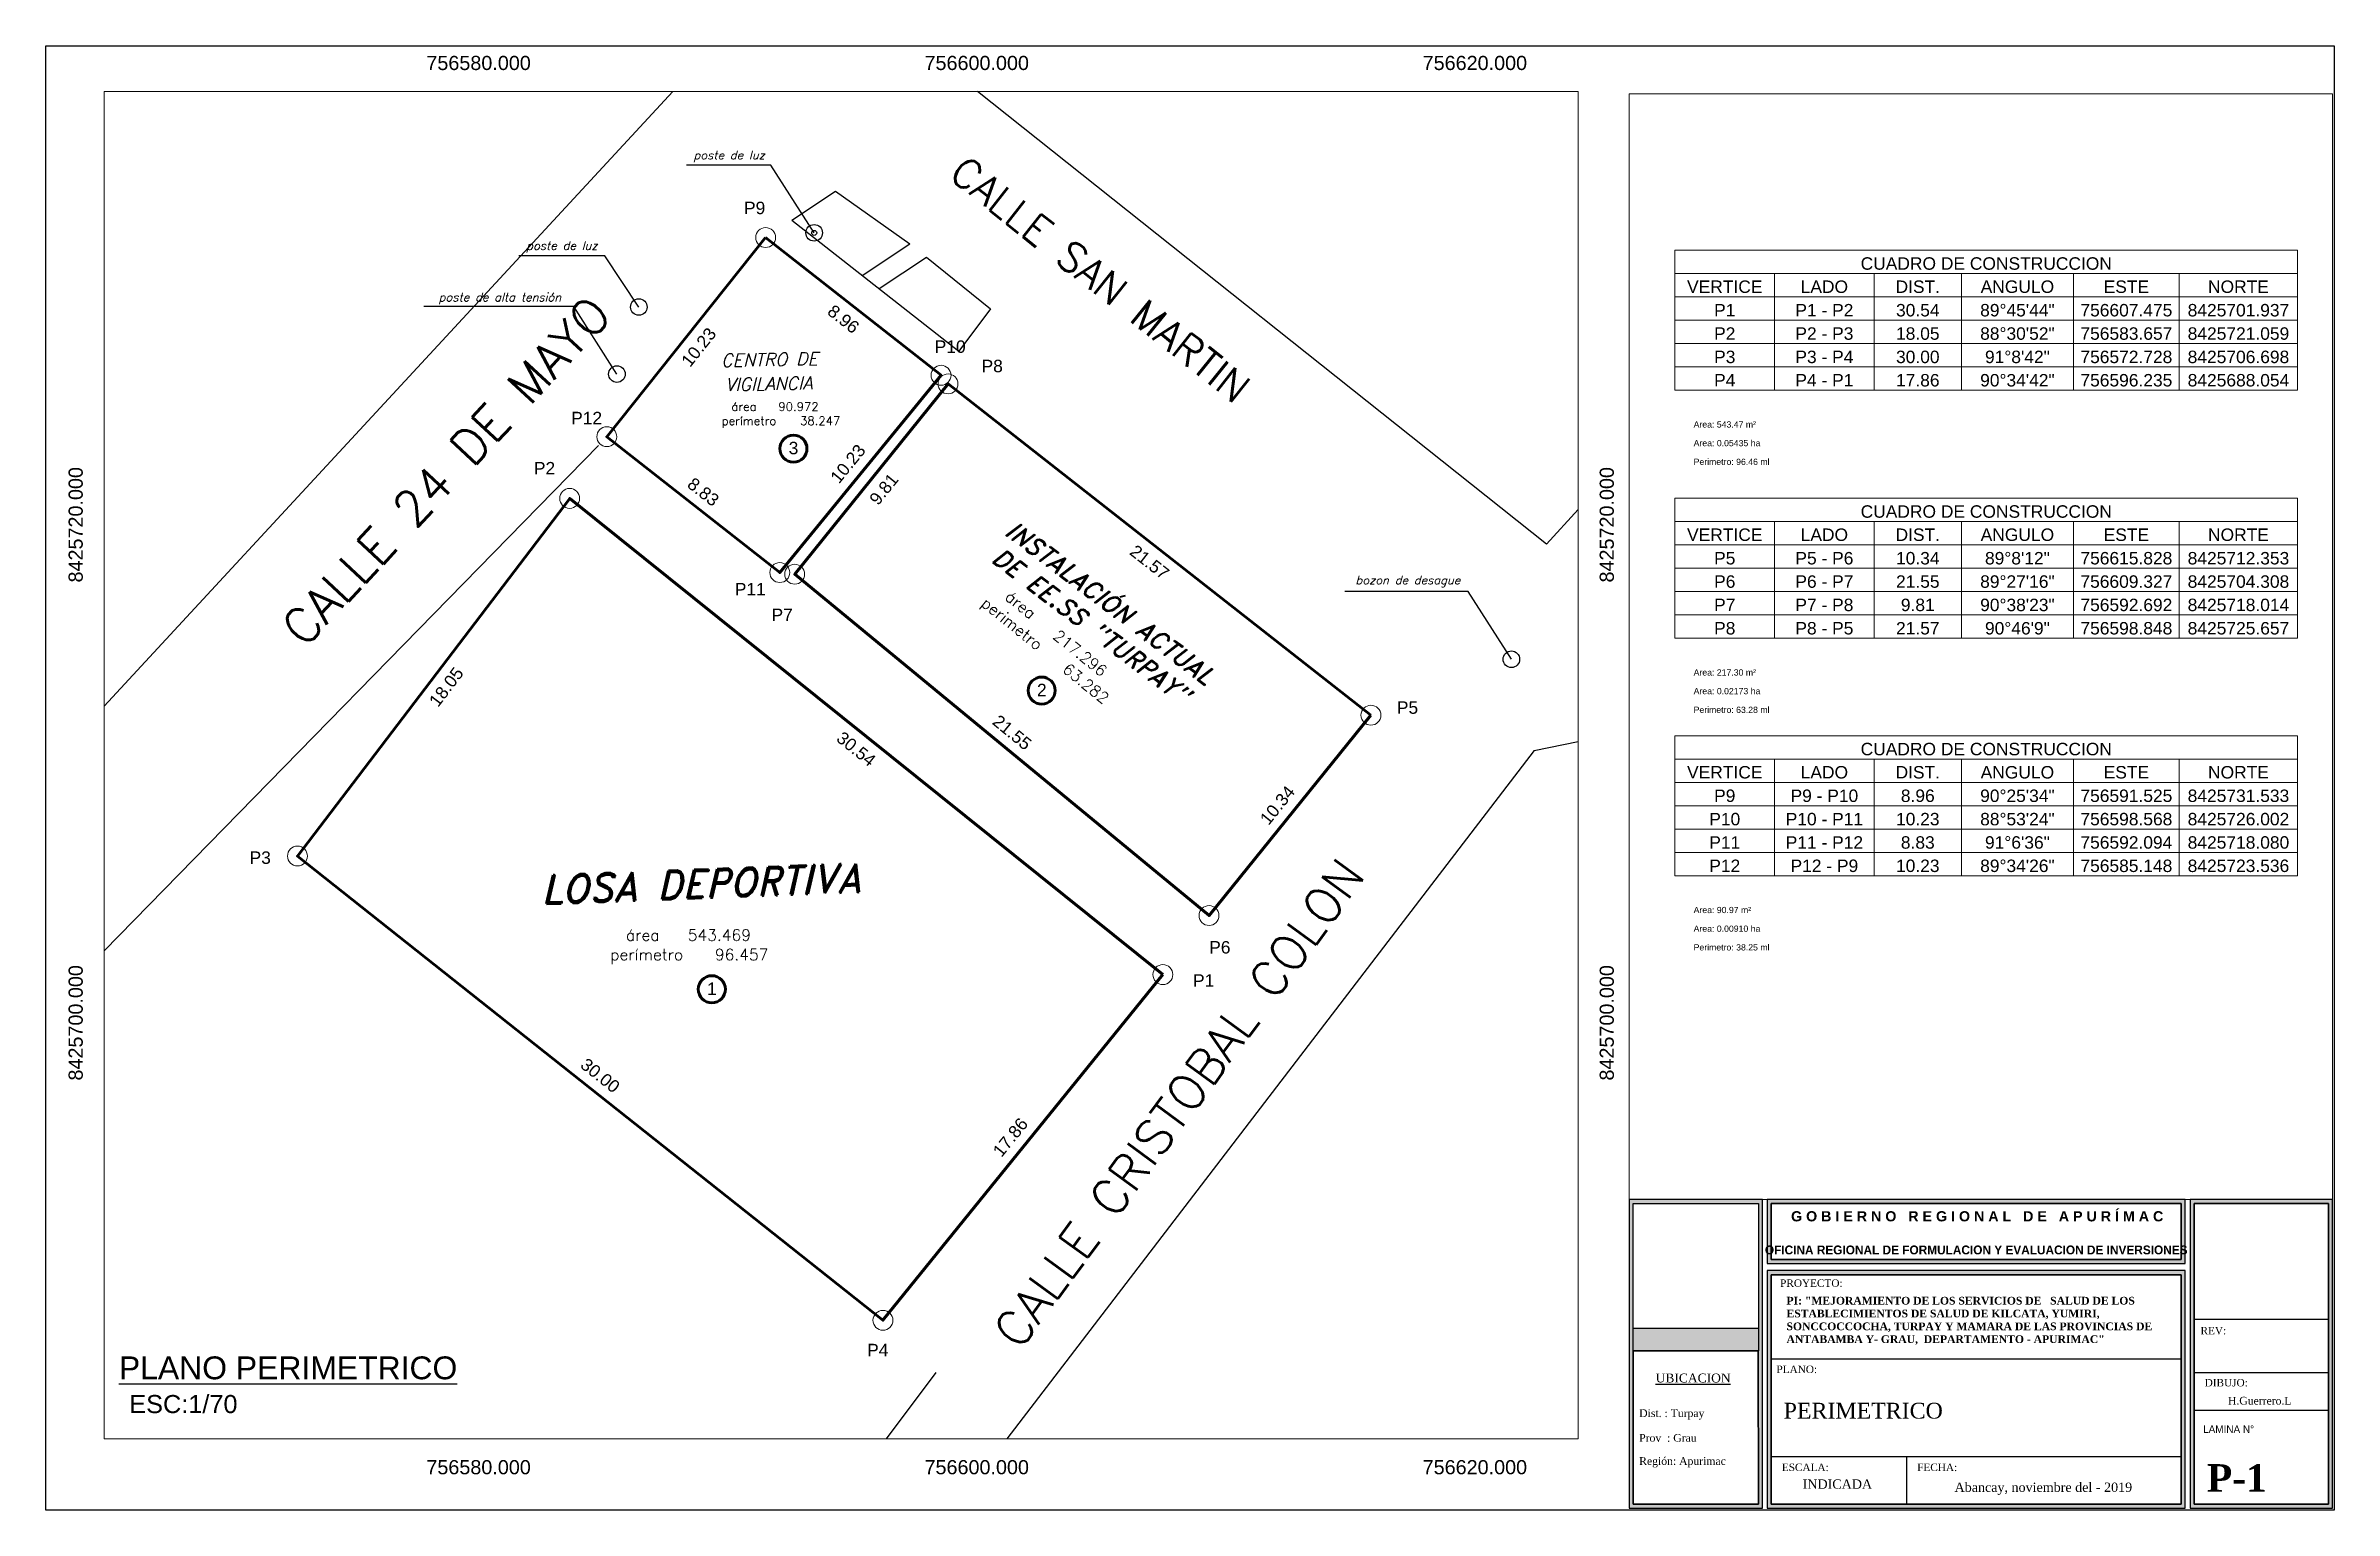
# Paper-space layout 'Layout1' of a CAD drawing. Header units: metres. Extents: x 0 to 408, y 0 to 261.
# The model-space entities are those that its viewports show. They can reach past a viewport. Long polylines and large blocks are cut down to what shows.
import ezdxf
from ezdxf.enums import TextEntityAlignment as Align

# ---------------------------------------------------------------- set-up
doc = ezdxf.new("R2010")
doc.units = ezdxf.units.M
for name, color, linetype in [('$AUDIT-BAD-LAYER', 7, 'Continuous'), ('NOMBRE', 40, 'Continuous'), ('TEXTOS-CHICOS-03', 3, 'Continuous')]:
    doc.layers.add(name, color=color, linetype=linetype)
for name, color, linetype, lineweight in [('08', 8, 'Continuous', 20), ('0_Pen_No__1', 7, 'Continuous', 13), ('2D Drafting - General_Pen_No__1', 7, 'Continuous', 13), ('COTAS', 40, 'Continuous', 5), ('CUADROS', 9, 'Continuous', 20), ('PLUMA 02', 51, 'Continuous', 20), ('Texto calles', 7, 'Continuous', 18), ('Texto_Pen_No__21', 7, 'Continuous', 35)]:
    doc.layers.add(name, color=color, linetype=linetype, lineweight=lineweight)
doc.layers.add('2D Drafting - General_Pen_No__102', color=7, linetype='Continuous', lineweight=13, true_color=0xcccccc)
doc.layers.add('TEXTOS-GRANDES-06', color=6, linetype='Continuous', lineweight=25, plot=False)
doc.styles.add('ambiente', font='romand.shx', dxfattribs={"oblique": 15})
doc.styles.add('ARIAL', font='arial.ttf')
doc.styles.add('COTAS', font='arial.ttf')
doc.styles.add('CUADROS', font='arial.ttf')
doc.styles.add('Dutch801 XBd BT', font='dutcheb.ttf', dxfattribs={"height": 0.2})
doc.styles.add('GENERATED_STYLE_7', font='GOTHIC.TTF')
doc.styles.get("Standard").update_dxf_attribs({"font": 'simplex.shx'})
doc.dimstyles.new('GenDist', dxfattribs={"dimtxt": 0.5, "dimasz": 0.5, "dimexe": 0.18, "dimexo": 0.0625, "dimgap": 0.25, "dimtad": 2, "dimzin": 1, "dimdsep": 46, "dimtxsty": 'COTAS', "dimcen": 0.09, "dimse1": 1, "dimse2": 1, "dimsd1": 1, "dimsd2": 1, "dimadec": 0, "dimazin": 0, "dimtfac": 1, "dimtofl": 0, "dimtmove": 0, "dimatfit": 3, "dimfxl": 1, "dimtolj": 1, "dimtzin": 0, "dimarcsym": 0})

# ---------------------------------------------------------------- blocks, each defined once
blk = doc.blocks.new('*D74')
at = {"layer": 'Defpoints', "color": 0, "transparency": 16777216}
for p in [(756583.568, 8425720.949), (756583.657, 8425721.059), (756607.475, 8425701.937)]:
    blk.add_point(p, dxfattribs=at)
at = {"layer": 'COTAS', "color": 0, "transparency": 16777216, "insert": (756595.161, 8425710.994), "char_height": 0.5, "attachment_point": 5, "rotation": 321.24184, "style": 'COTAS'}
blk.add_mtext('\\A1;30.54', dxfattribs=at)
blk = doc.blocks.new('*D75')
at = {"layer": 'Defpoints', "color": 0, "transparency": 16777216}
for p in [(756583.657, 8425721.059), (756572.728, 8425706.698), (756572.839, 8425706.613)]:
    blk.add_point(p, dxfattribs=at)
at = {"layer": 'COTAS', "color": 0, "transparency": 16777216, "insert": (756578.705, 8425713.488), "char_height": 0.5, "attachment_point": 5, "rotation": 52.72728, "style": 'COTAS'}
blk.add_mtext('\\A1;18.05', dxfattribs=at)
blk = doc.blocks.new('*D76')
at = {"layer": 'Defpoints', "color": 0, "transparency": 16777216}
for p in [(756572.728, 8425706.698), (756596.235, 8425688.054), (756596.324, 8425688.166)]:
    blk.add_point(p, dxfattribs=at)
at = {"layer": 'COTAS', "color": 0, "transparency": 16777216, "insert": (756584.884, 8425697.884), "char_height": 0.5, "attachment_point": 5, "rotation": 321.58241, "style": 'COTAS'}
blk.add_mtext('\\A1;30.00', dxfattribs=at)
blk = doc.blocks.new('*D77')
at = {"layer": 'Defpoints', "color": 0, "transparency": 16777216}
for p in [(756607.365, 8425702.026), (756607.475, 8425701.937), (756596.235, 8425688.054)]:
    blk.add_point(p, dxfattribs=at)
at = {"layer": 'COTAS', "color": 0, "transparency": 16777216, "insert": (756601.352, 8425695.403), "char_height": 0.5, "attachment_point": 5, "rotation": 51.0042, "style": 'COTAS'}
blk.add_mtext('\\A1;17.86', dxfattribs=at)
blk = doc.blocks.new('*D82')
at = {"layer": 'Defpoints', "color": 0, "transparency": 16777216}
for p in [(756615.828, 8425712.353), (756609.218, 8425704.396), (756609.327, 8425704.308)]:
    blk.add_point(p, dxfattribs=at)
at = {"layer": 'COTAS', "color": 0, "transparency": 16777216, "insert": (756612.075, 8425708.736), "char_height": 0.5, "attachment_point": 5, "rotation": 51.05882, "style": 'COTAS'}
blk.add_mtext('\\A1;10.34', dxfattribs=at)
blk = doc.blocks.new('*D83')
at = {"layer": 'Defpoints', "color": 0, "transparency": 16777216}
for p in [(756592.782, 8425718.123), (756592.692, 8425718.014), (756609.327, 8425704.308)]:
    blk.add_point(p, dxfattribs=at)
at = {"layer": 'COTAS', "color": 0, "transparency": 16777216, "insert": (756601.421, 8425711.659), "char_height": 0.5, "attachment_point": 5, "rotation": 320.51331, "style": 'COTAS'}
blk.add_mtext('\\A1;21.55', dxfattribs=at)
blk = doc.blocks.new('*D84')
at = {"layer": 'Defpoints', "color": 0, "transparency": 16777216}
for p in [(756598.848, 8425725.657), (756598.958, 8425725.567), (756592.692, 8425718.014)]:
    blk.add_point(p, dxfattribs=at)
at = {"layer": 'COTAS', "color": 0, "transparency": 16777216, "insert": (756596.274, 8425721.429), "char_height": 0.5, "attachment_point": 5, "rotation": 51.153, "style": 'COTAS'}
blk.add_mtext('\\A1;9.81', dxfattribs=at)
blk = doc.blocks.new('*D85')
at = {"layer": 'Defpoints', "color": 0, "transparency": 16777216}
for p in [(756598.848, 8425725.657), (756615.74, 8425712.241), (756615.828, 8425712.353)]:
    blk.add_point(p, dxfattribs=at)
at = {"layer": 'COTAS', "color": 0, "transparency": 16777216, "insert": (756606.938, 8425718.495), "char_height": 0.5, "attachment_point": 5, "rotation": 321.92211, "style": 'COTAS'}
blk.add_mtext('\\A1;21.57', dxfattribs=at)
blk = doc.blocks.new('*D90')
at = {"layer": 'Defpoints', "color": 0, "transparency": 16777216}
for p in [(756591.525, 8425731.533), (756598.48, 8425725.89), (756598.568, 8425726.002)]:
    blk.add_point(p, dxfattribs=at)
at = {"layer": 'COTAS', "color": 0, "transparency": 16777216, "insert": (756594.647, 8425728.258), "char_height": 0.5, "attachment_point": 5, "rotation": 321.85427, "style": 'COTAS'}
blk.add_mtext('\\A1;8.96', dxfattribs=at)
blk = doc.blocks.new('*D91')
at = {"layer": 'Defpoints', "color": 0, "transparency": 16777216}
for p in [(756598.568, 8425726.002), (756591.986, 8425718.169), (756592.094, 8425718.08)]:
    blk.add_point(p, dxfattribs=at)
at = {"layer": 'COTAS', "color": 0, "transparency": 16777216, "insert": (756594.831, 8425722.449), "char_height": 0.5, "attachment_point": 5, "rotation": 50.7444, "style": 'COTAS'}
blk.add_mtext('\\A1;10.23', dxfattribs=at)
blk = doc.blocks.new('*D92')
at = {"layer": 'Defpoints', "color": 0, "transparency": 16777216}
for p in [(756585.236, 8425723.648), (756585.148, 8425723.536), (756592.094, 8425718.08)]:
    blk.add_point(p, dxfattribs=at)
at = {"layer": 'COTAS', "color": 0, "transparency": 16777216, "insert": (756589.022, 8425721.318), "char_height": 0.5, "attachment_point": 5, "rotation": 321.85427, "style": 'COTAS'}
blk.add_mtext('\\A1;8.83', dxfattribs=at)
blk = doc.blocks.new('*D93')
at = {"layer": 'Defpoints', "color": 0, "transparency": 16777216}
for p in [(756591.525, 8425731.533), (756591.636, 8425731.445), (756585.148, 8425723.536)]:
    blk.add_point(p, dxfattribs=at)
at = {"layer": 'COTAS', "color": 0, "transparency": 16777216, "insert": (756588.842, 8425727.131), "char_height": 0.5, "attachment_point": 5, "rotation": 51.42822, "style": 'COTAS'}
blk.add_mtext('\\A1;10.23', dxfattribs=at)
blk = doc.blocks.new('CC-C')
at = {"layer": 'CUADROS'}
for p, q in [((0, 0), (0, 7.5)), ((0, 7.5), (100, 7.5)), ((100, 0), (100, 7.5)), ((0, 3.75), (100, 3.75)), ((16, 0), (16, 3.75)), ((32, 0), (32, 3.75)), ((46, 0), (46, 3.75)), ((64, 0), (64, 3.75)), ((81, 0), (81, 3.75)), ((0, 0), (100, 0))]:
    blk.add_line(p, q, dxfattribs=at)
at = {"layer": 'CUADROS', "style": 'CUADROS'}
blk.add_text('CUADRO DE CONSTRUCCION', height=2, dxfattribs=at).set_placement((50, 3.75), align=Align.BOTTOM_CENTER)
for s, p in [('VERTICE', (8, 0.625)), ('LADO', (24, 0.625)), ('DIST.', (39, 0.625)), ('ANGULO', (55, 0.625)), ('ESTE', (72.5, 0.625)), ('NORTE', (90.5, 0.625))]:
    blk.add_text(s, height=2, dxfattribs=at).set_placement(p, align=Align.CENTER)
blk = doc.blocks.new('CC-Cuerpo')
at = {"layer": 'CUADROS'}
for p, q in [((0, 0), (0, 3.75)), ((0, 3.75), (100, 3.75)), ((16, 0), (16, 3.75)), ((32, 0), (32, 3.75)), ((46, 0), (46, 3.75)), ((64, 0), (64, 3.75)), ((81, 0), (81, 3.75)), ((100, 0), (100, 3.75)), ((0, 0), (100, 0))]:
    blk.add_line(p, q, dxfattribs=at)
at = {"layer": 'CUADROS', "style": 'CUADROS'}
for tag, p in [('V', (8, 0)), ('L', (24, 0)), ('D', (39, 0)), ('ANG', (55, 0)), ('X', (72.5, 0)), ('Y', (90.5, 0))]:
    blk.add_attdef(tag, text='', height=2, dxfattribs=at).set_placement(p, align=Align.BOTTOM_CENTER)

msp = doc.modelspace()

# ---------------------------------------------------------------- linework, layer by layer
for p, q in [((756598.848, 8425725.657, 3446.241), (756592.692, 8425718.014, 3446.241)), ((756598.567, 8425725.331, 3446.168), (756598.848, 8425725.657, 6892.472)), ((756598.848, 8425725.657, 6892.47), (756599.194, 8425725.435, 3446.307)), ((756615.828, 8425712.353, 3446.241), (756598.848, 8425725.657, 3446.241)), ((756592.692, 8425718.014, 3446.241), (756609.327, 8425704.308, 3446.241)), ((756622.378, 8425710.929, 3445.972), (756580.183, 8425655.86))]:
    msp.add_line(p, q)
at = {"elevation": 3446.044, "flags": 128}
msp.add_lwpolyline([(756596.072, 8425740.55), (756621.434, 8425775.95), (756636.549, 8425797.034), (756671.928, 8425773.789), (756652.006, 8425750.815), (756622.875, 8425719.225)], close=True, dxfattribs=at)
msp.add_lwpolyline([(756557.223, 8425758.07), (756588.166, 8425737.798), (756540.305, 8425686.029), (756513.1, 8425704.94)], close=True)
at = {"flags": 128}
for points, elevation in [([(756592.58, 8425732.231), (756594.332, 8425733.391)], 3446.768), ([(756594.332, 8425733.391), (756597.311, 8425731.277)], 3446.065), ([(756592.58, 8425732.231), (756599.284, 8425726.965)], 3446.768), ([(756591.525, 8425731.533), (756598.568, 8425726.002)], 3446.768), ([(756595.403, 8425730.014), (756597.311, 8425731.277)], 3446.655), ([(756596.081, 8425729.481), (756597.99, 8425730.745)], 3446.585), ([(756597.99, 8425730.745), (756600.548, 8425728.668), (756599.284, 8425726.965)], 3445.818), ([(756598.848, 8425725.657), (756592.692, 8425718.014)], 6892.513), ([(756584.808, 8425723.176), (756542.384, 8425679.78), (756552.418, 8425672.241), (756557.993, 8425669.724), (756562.319, 8425668.743), (756568.251, 8425664.82), (756569.903, 8425663.727), (756574.05, 8425659.915), (756577.733, 8425658.428)], 3446.768), ([(756592.692, 8425718.014), (756609.327, 8425704.308)], 3446.241), ([(756622.378, 8425710.929), (756624.474, 8425711.358)], 3445.972)]:
    msp.add_lwpolyline(points, dxfattribs=dict(at, elevation=elevation))
at = {"lineweight": 60, "elevation": 3446.768, "flags": 128}
msp.add_lwpolyline([(756591.525, 8425731.533), (756598.568, 8425726.002), (756592.094, 8425718.08), (756585.148, 8425723.536)], close=True, dxfattribs=at)
at = {"lineweight": 60, "elevation": 3446.162, "flags": 128}
msp.add_lwpolyline([(756615.828, 8425712.353), (756609.327, 8425704.308), (756592.692, 8425718.014), (756598.848, 8425725.657), (756615.828, 8425712.353)], dxfattribs=at)
at = {"lineweight": 60, "flags": 128}
msp.add_lwpolyline([(756607.475, 8425701.937), (756583.657, 8425721.059), (756572.728, 8425706.698), (756596.235, 8425688.054)], close=True, dxfattribs=at)
at = {"flags": 128}
msp.add_lwpolyline([(756598.353, 8425685.959), (756577.733, 8425658.428)], dxfattribs=at)
for centre, radius in [((756593.474, 8425731.721, 3446.206), 0.333), ((756593.474, 8425731.721, 3446.206), 0.1), ((756586.433, 8425728.743, 3447), 0.333), ((756585.555, 8425726.05, 3447.882), 0.333), ((756621.466, 8425714.599, 3445.5), 0.333)]:
    msp.add_circle(centre, radius)
at = {"lineweight": 60}
for centre in [(756592.642, 8425723.058), (756602.61, 8425713.342), (756589.364, 8425701.348)]:
    msp.add_circle(centre, 0.543, dxfattribs=at)
at = {"layer": '08', "lineweight": -2}
for points, elevation in [([(756593.474, 8425731.721), (756591.74, 8425734.437), (756588.351, 8425734.437)], 3446.206), ([(756586.433, 8425728.743), (756585.064, 8425730.793), (756581.621, 8425730.793)], 3447), ([(756585.555, 8425726.05), (756583.821, 8425728.766), (756577.804, 8425728.766)], 3447.882), ([(756621.466, 8425714.599), (756619.732, 8425717.315), (756614.785, 8425717.315)], 3445.5)]:
    msp.add_lwpolyline(points, dxfattribs=dict(at, elevation=elevation))
at = {"layer": 'COTAS'}
for centre in [(756591.525, 8425731.533), (756598.568, 8425726.002), (756598.848, 8425725.657), (756585.148, 8425723.536), (756583.657, 8425721.059), (756592.094, 8425718.08), (756592.692, 8425718.014), (756615.828, 8425712.353), (756572.728, 8425706.698), (756609.327, 8425704.308), (756607.475, 8425701.937), (756596.235, 8425688.054)]:
    msp.add_circle(centre, 0.4, dxfattribs=at)

# ---------------------------------------------------------------- block references
at = {"layer": 'CUADROS', "xscale": 0.5, "yscale": 0.5, "zscale": 0.5}
for p in [(756789.242, 8425624.981), (756789.242, 8425605.063), (756789.242, 8425585.985)]:
    msp.add_blockref('CC-C', p, dxfattribs=at)
for p, values in [((756789.242, 8425623.106), {'V': 'P1', 'L': 'P1 - P2', 'D': '30.54', 'ANG': '89°45\'44"', 'X': '756607.475', 'Y': '8425701.937'}), ((756789.242, 8425621.231), {'V': 'P2', 'L': 'P2 - P3', 'D': '18.05', 'ANG': '88°30\'52"', 'X': '756583.657', 'Y': '8425721.059'}), ((756789.242, 8425619.356), {'V': 'P3', 'L': 'P3 - P4', 'D': '30.00', 'ANG': '91°8\'42"', 'X': '756572.728', 'Y': '8425706.698'}), ((756789.242, 8425617.481), {'V': 'P4', 'L': 'P4 - P1', 'D': '17.86', 'ANG': '90°34\'42"', 'X': '756596.235', 'Y': '8425688.054'}), ((756789.242, 8425603.188), {'V': 'P5', 'L': 'P5 - P6', 'D': '10.34', 'ANG': '89°8\'12"', 'X': '756615.828', 'Y': '8425712.353'}), ((756789.242, 8425601.313), {'V': 'P6', 'L': 'P6 - P7', 'D': '21.55', 'ANG': '89°27\'16"', 'X': '756609.327', 'Y': '8425704.308'}), ((756789.242, 8425599.438), {'V': 'P7', 'L': 'P7 - P8', 'D': '9.81', 'ANG': '90°38\'23"', 'X': '756592.692', 'Y': '8425718.014'}), ((756789.242, 8425597.563), {'V': 'P8', 'L': 'P8 - P5', 'D': '21.57', 'ANG': '90°46\'9"', 'X': '756598.848', 'Y': '8425725.657'}), ((756789.242, 8425584.11), {'V': 'P9', 'L': 'P9 - P10', 'D': '8.96', 'ANG': '90°25\'34"', 'X': '756591.525', 'Y': '8425731.533'}), ((756789.242, 8425582.235), {'V': 'P10', 'L': 'P10 - P11', 'D': '10.23', 'ANG': '88°53\'24"', 'X': '756598.568', 'Y': '8425726.002'}), ((756789.242, 8425580.36), {'V': 'P11', 'L': 'P11 - P12', 'D': '8.83', 'ANG': '91°6\'36"', 'X': '756592.094', 'Y': '8425718.080'}), ((756789.242, 8425578.485), {'V': 'P12', 'L': 'P12 - P9', 'D': '10.23', 'ANG': '89°34\'26"', 'X': '756585.148', 'Y': '8425723.536'})]:
    msp.add_blockref('CC-Cuerpo', p, dxfattribs=at).add_auto_attribs(values)

# ---------------------------------------------------------------- texts
for s, height, p in [(' área   90.972', 0.34172, (756589.921, 8425724.572)), ('         perímetro   38.247', 0.34172, (756587.467, 8425724.003)), ('área   543.469', 0.45562, (756585.915, 8425703.295)), ('         perímetro   96.457', 0.45562, (756582.23, 8425702.512))]:
    msp.add_text(s, height=height).set_placement(p)
at = {"lineweight": 60, "style": 'CUADROS'}
for s, p in [('3', (756592.644, 8425723.08)), ('2', (756602.613, 8425713.364)), ('1', (756589.367, 8425701.37))]:
    msp.add_text(s, height=0.5, dxfattribs=at).set_placement(p, align=Align.MIDDLE_CENTER)
for s, p in [('área   217.296', (756601.096, 8425717.03)), ('       perimetro   63.282', (756598.292, 8425718.267, 1724))]:
    msp.add_text(s, height=0.45562, rotation=321.01302).set_placement(p)
at = {"layer": 'CUADROS', "ltscale": 0.5, "style": 'CUADROS'}
for s, p in [('P9', (756591.084, 8425732.722)), ('P10', (756598.934, 8425727.152)), ('P8', (756600.621, 8425726.375)), ('P12', (756584.338, 8425724.285)), ('P2', (756582.647, 8425722.271)), ('P11', (756590.909, 8425717.414)), ('P7', (756592.189, 8425716.383)), ('P5', (756617.295, 8425712.659)), ('P3', (756571.233, 8425706.633)), ('P6', (756609.761, 8425703.033)), ('P1', (756609.111, 8425701.699)), ('P4', (756596.027, 8425686.86))]:
    msp.add_text(s, height=0.5, dxfattribs=at).set_placement(p, align=Align.MIDDLE_CENTER)
for s, p in [('Area: 543.47 m²', (756790.742, 8425614.481)), ('Area: 0.05435 ha', (756790.742, 8425612.981)), ('Perimetro: 96.46 ml', (756790.742, 8425611.481)), ('Area: 217.30 m²', (756790.742, 8425594.563)), ('Area: 0.02173 ha', (756790.742, 8425593.063)), ('Perimetro: 63.28 ml', (756790.742, 8425591.563)), ('Area: 90.97 m²', (756790.742, 8425575.485)), ('Area: 0.00910 ha', (756790.742, 8425573.985)), ('Perimetro: 38.25 ml', (756790.742, 8425572.485))]:
    msp.add_text(s, height=0.5, dxfattribs=at).set_placement(p)
at = {"layer": 'NOMBRE', "style": 'ambiente', "oblique": 15, "text_generation_flag": 6}
for s, height, rotation, p in [('poste de luz', 0.3375, 180, (756590.059, 8425734.844, 4730.102)), ('poste de luz', 0.3375, 180, (756583.345, 8425731.207, 4730.896)), ('poste de alta tensión', 0.3375, 180, (756580.857, 8425729.14, 4731.778)), ('CENTRO DE', 0.5126, 181.19401, (756591.678, 8425726.635)), ('VIGILANCIA', 0.5126, 181.19401, (756591.649, 8425725.663)), ('INSTALACIÓN ACTUAL', 0.71191, 142.93784, (756605.346, 8425716.868)), ('DE EE.SS "TURPAY"', 0.71191, 142.93784, (756604.598, 8425715.943)), ('bozon de desague ', 0.3375, 180, (756617.427, 8425717.777, 4729.396)), ('LOSA DEPORTIVA', 1.13906, 182.19925, (756588.93, 8425705.581))]:
    msp.add_text(s, height=height, rotation=rotation, dxfattribs=at).set_placement(p, align=Align.MIDDLE_CENTER)
at = {"layer": 'Texto calles'}
for s, height, rotation, p in [('CALLE SAN MARTIN', 1.17187, 321.56784, (756598.834, 8425733.962)), ('CALLE 24 DE MAYO', 1.40625, 47.04669, (756573.014, 8425715.027, 2584.533)), ('CALLE CRISTOBAL COLON', 1.40625, 53.89741, (756601.729, 8425686.821))]:
    msp.add_text(s, height=height, rotation=rotation, dxfattribs=at).set_placement(p)

# ---------------------------------------------------------------- dimensions: what is measured, and where the dimension line sits
at = {"layer": 'COTAS'}
for p1, p2, distance, picture, middle in [((756585.148, 8425723.536), (756591.525, 8425731.533), -0.141, '*D93', (756588.842, 8425727.131)), ((756591.525, 8425731.533), (756598.568, 8425726.002), -0.142, '*D90', (756594.647, 8425728.258)), ((756598.568, 8425726.002), (756592.094, 8425718.08), -0.14, '*D91', (756594.831, 8425722.449)), ((756592.692, 8425718.014), (756598.848, 8425725.657), -0.142, '*D84', (756596.274, 8425721.429)), ((756598.848, 8425725.657), (756615.828, 8425712.353), -0.142, '*D85', (756606.938, 8425718.495)), ((756592.094, 8425718.08), (756585.148, 8425723.536), -0.143, '*D92', (756589.022, 8425721.318)), ((756583.657, 8425721.059), (756572.728, 8425706.698), 0.14, '*D75', (756578.705, 8425713.488)), ((756607.475, 8425701.937), (756583.657, 8425721.059), 0.141, '*D74', (756595.161, 8425710.994)), ((756609.327, 8425704.308), (756592.692, 8425718.014), -0.141, '*D83', (756601.421, 8425711.659)), ((756615.828, 8425712.353), (756609.327, 8425704.308), -0.14, '*D82', (756612.075, 8425708.736)), ((756572.728, 8425706.698), (756596.235, 8425688.054), 0.143, '*D76', (756584.884, 8425697.884)), ((756596.235, 8425688.054), (756607.475, 8425701.937), 0.142, '*D77', (756601.352, 8425695.403))]:
    dim = msp.add_aligned_dim(p1=p1, p2=p2, distance=distance, dimstyle='GenDist', dxfattribs=at)
    dim.commit()
    dim.dimension.update_dxf_attribs({"geometry": picture, "text_midpoint": middle})

psp = doc.layouts.get("Layout1")

# ---------------------------------------------------------------- hatches: boundary and pattern name
at = {"layer": '2D Drafting - General_Pen_No__102', "linetype": 'Continuous', "lineweight": 30}
h = psp.add_hatch(color=256, dxfattribs=at)
h.paths.add_polyline_path([(282.56, 0.39), (306.34, 0.39), (306.34, 55.5), (282.56, 55.5)])
h.paths.add_polyline_path([(305.62, 1.11), (283.29, 1.11), (283.26, 28.46), (305.58, 28.46)], flags=16)
h.paths.add_polyline_path([(283.29, 32.44), (283.29, 54.77), (305.62, 54.77), (305.62, 32.44)], flags=16)
h = psp.add_hatch(color=256, dxfattribs=at)
h.paths.add_polyline_path([(307.19, 55.5), (307.19, 44.05), (381.79, 44.05), (381.79, 55.5)])
h.paths.add_polyline_path([(307.91, 44.77), (307.91, 54.77), (381.07, 54.77), (381.07, 44.77)], flags=16)
h = psp.add_hatch(color=256, dxfattribs=at)
h.paths.add_polyline_path([(382.64, 55.5), (382.64, 0.39), (408.07, 0.39), (408.07, 55.5)])
h.paths.add_polyline_path([(383.36, 1.11), (383.36, 54.77), (407.35, 54.77), (407.35, 1.11)], flags=16)
h = psp.add_hatch(color=256, dxfattribs=at)
h.paths.add_polyline_path([(307.19, 0.39), (381.79, 0.39), (381.79, 42.78), (307.19, 42.78)])
h.paths.add_polyline_path([(307.91, 1.11), (307.91, 42.06), (381.07, 42.06), (381.07, 1.11)], flags=16)

# ---------------------------------------------------------------- linework, layer by layer
at = {"layer": '0_Pen_No__1', "linetype": 'Continuous', "lineweight": 30}
for p, q in [((383.36, 34.12), (407.35, 34.12)), ((381.07, 26.97), (307.91, 26.97)), ((383.36, 24.6), (407.35, 24.6)), ((383.36, 17.86), (407.35, 17.86)), ((307.9, 9.59), (381.07, 9.59)), ((332.05, 9.59), (332.05, 1.11))]:
    psp.add_line(p, q, dxfattribs=at)
at = {"layer": '0_Pen_No__1', "linetype": 'Continuous', "lineweight": 30, "flags": 128}
for points in [[(282.56, 0.39), (306.34, 0.39), (306.34, 55.5), (282.56, 55.5)], [(283.29, 54.77), (305.62, 54.77), (305.62, 28.46), (283.29, 28.46)], [(307.19, 44.05), (381.79, 44.05), (381.79, 55.5), (307.19, 55.5)], [(307.91, 44.77), (381.07, 44.77), (381.07, 54.77), (307.91, 54.77)], [(382.64, 0.39), (408.07, 0.39), (408.07, 55.5), (382.64, 55.5)], [(383.36, 1.11), (407.35, 1.11), (407.35, 54.77), (383.36, 54.77)], [(307.19, 42.78), (307.19, 0.39), (381.79, 0.39), (381.79, 42.78)], [(307.91, 42.06), (307.91, 1.11), (381.07, 1.11), (381.07, 42.06)], [(283.29, 1.11), (305.62, 1.11), (305.58, 28.46), (283.26, 28.46)]]:
    psp.add_lwpolyline(points, close=True, dxfattribs=at)
at = {"layer": '2D Drafting - General_Pen_No__1', "linetype": 'Continuous', "lineweight": 30, "flags": 128}
for points in [[(282.56, 0.39), (306.34, 0.39), (306.34, 55.5), (282.56, 55.5)], [(283.29, 32.44), (283.29, 54.77), (305.62, 54.77), (305.62, 32.44)], [(307.19, 55.5), (307.19, 44.05), (381.79, 44.05), (381.79, 55.5)], [(307.91, 44.77), (307.91, 54.77), (381.07, 54.77), (381.07, 44.77)], [(382.64, 55.5), (382.64, 0.39), (408.07, 0.39), (408.07, 55.5)], [(383.36, 1.11), (383.36, 54.77), (407.35, 54.77), (407.35, 1.11)], [(307.19, 0.39), (381.79, 0.39), (381.79, 42.78), (307.19, 42.78)], [(307.91, 1.11), (307.91, 42.06), (381.07, 42.06), (381.07, 1.11)], [(305.62, 1.11), (283.29, 1.11), (283.26, 28.46), (305.58, 28.46)]]:
    psp.add_lwpolyline(points, close=True, dxfattribs=at)
at = {"layer": 'NOMBRE'}
psp.add_lwpolyline([(0.02, 261.39), (408.38, 261.39), (408.38, 0.02), (0.02, 0.02)], close=True, dxfattribs=at)

# ---------------------------------------------------------------- texts
at = {"layer": '$AUDIT-BAD-LAYER', "color": 0, "lineweight": 30, "style": 'Dutch801 XBd BT'}
psp.add_text('PERIMETRICO', height=2.8206, dxfattribs=at).set_placement((310.13, 16.38))
at = {"layer": '$AUDIT-BAD-LAYER', "lineweight": 30, "style": 'Dutch801 XBd BT'}
for s, insert, char_height, attachment_point in [('{PROYECTO:}', (309.5, 41.22), 1.3283, 1), ('REV:', (384.52, 32.74), 1.328, 1), ('PLANO:', (308.85, 25.84), 1.328, 1), ('{\\LUBICACION}', (287.29, 22.8), 1.594, 7), ('DIBUJO:', (385.26, 23.45), 1.328, 1), ('Dist. : Turpay', (284.35, 16.2), 1.3808, 7), ('H.Guerrero.L', (389.41, 18.85), 1.3808, 7), ('Prov  : Grau', (284.35, 12.22), 1.3808, 7), ('{\\fCentury Gothic|b0|i0|c0|p34;LAMINA\\fCentury Gothic|b0|i0|c128|p34; \\fCentury Gothic|b0|i0|c0|p34;N°}', (384.98, 15.15), 1.32831, 1), ('Región: Apurimac', (284.35, 7.66), 1.3808, 7), ('{ESCALA:}', (309.81, 8.35), 1.328, 1), ('{FECHA:}', (333.96, 8.35), 1.328, 1), ('{INDICADA}', (313.52, 3.84), 1.66, 7), ('Abancay, noviembre del - 2019', (340.63, 4.96), 1.6604, 1)]:
    psp.add_mtext(s, dxfattribs=dict(at, insert=insert, char_height=char_height, attachment_point=attachment_point))
at = {"layer": '$AUDIT-BAD-LAYER', "lineweight": 30, "insert": (310.64, 38.11), "char_height": 1.37397, "width": 71.1483, "attachment_point": 1}
psp.add_mtext('{\\fTimes New Roman|b1|i0|c0|p18;PI: "MEJORAMIENTO DE LOS SERVICIOS DE   SALUD DE LOS ESTABLECIMIENTOS DE SALUD DE KILCATA, YUMIRI, SONCCOCCOCHA, TURPAY Y MAMARA DE LAS PROVINCIAS DE ANTABAMBA Y- GRAU,  DEPARTAMENTO - APURIMAC"}', dxfattribs=at)
at = {"layer": '0_Pen_No__1', "linetype": 'Continuous', "lineweight": 30, "insert": (307.91, 45.67), "char_height": 1.57868, "width": 73.1608, "attachment_point": 7, "style": 'ARIAL'}
psp.add_mtext('\\pxqc,tc18.4125,r36.825;{\\fBodoni MT|b1|i0|c0|p18;OFICINA REGIONAL DE FORMULACION Y EVALUACION DE INVERSIONES\\fBernadette|b0|i0|c0|p2; \\C8;\\c8355711; }', dxfattribs=at)
at = {"layer": 'NOMBRE', "color": 18, "true_color": 0x000000, "char_height": 2.5254, "style": 'CUADROS'}
for s, insert, attachment_point in [('\\A1;{\\fArial|b0|i0;756580.000}', (77.25, 257.02), 8), ('\\A1;{\\fArial|b0|i0;756600.000}', (166.14, 257.02), 8), ('\\A1;{\\fArial|b0|i0;756620.000}', (255.03, 257.02), 8), ('\\A1;{\\fArial|b0|i0;756580.000}', (77.25, 8.97), 2), ('\\A1;{\\fArial|b0|i0;756600.000}', (166.14, 8.97), 2), ('\\A1;{\\fArial|b0|i0;756620.000}', (255.03, 8.97), 2)]:
    psp.add_mtext(s, dxfattribs=dict(at, insert=insert, attachment_point=attachment_point))
at = {"layer": 'NOMBRE', "color": 18, "true_color": 0x000000, "char_height": 2.5254, "rotation": 90, "style": 'CUADROS'}
for s, insert, attachment_point in [('\\A1;{\\fArial|b0|i0;8425720.000}', (6.65, 175.9), 8), ('\\A1;{\\fArial|b0|i0;8425720.000}', (277.3, 175.9), 2), ('\\A1;{\\fArial|b0|i0;8425700.000}', (6.65, 87.01), 8), ('\\A1;{\\fArial|b0|i0;8425700.000}', (277.3, 87.01), 2)]:
    psp.add_mtext(s, dxfattribs=dict(at, insert=insert, attachment_point=attachment_point))
at = {"layer": 'PLUMA 02', "color": 0, "linetype": 'Continuous', "lineweight": 30, "ltscale": 0.005, "insert": (385.64, 8.25), "char_height": 4.9179, "attachment_point": 1}
psp.add_mtext('{\\fTimes New Roman|b1|i0|c0|p18;P-1}', dxfattribs=at)
at = {"layer": 'Texto_Pen_No__21', "linetype": 'Continuous', "lineweight": 30, "insert": (311.45, 51.55), "char_height": 1.8212, "attachment_point": 7, "style": 'GENERATED_STYLE_7'}
psp.add_mtext('{\\fArial|b1|i0|c0|p34;G O B I E R N O   R E G I O N A L   D E   A P U R Í M A C}', dxfattribs=at)
at = {"layer": 'TEXTOS-CHICOS-03', "style": 'ARIAL'}
psp.add_text('ESC:1/70', height=3.23, dxfattribs=at).set_placement((14.92, 17.36))
at = {"layer": 'TEXTOS-GRANDES-06', "style": 'ARIAL'}
psp.add_text('%%UPLANO PERIMETRICO', height=4.0733, dxfattribs=at).set_placement((13.07, 23.4))

# ---------------------------------------------------------------- viewports
at = {"layer": 'NOMBRE', "view_target_point": (370776.427, 310629.57)}
psp.add_viewport(center=(141.97, 133), size=(263.03, 240.4365), view_center_point=(385818.135, 8115080.777), view_height=54.09822, dxfattribs=at)
psp.add_viewport(center=(345.32, 154.15), size=(125.51, 197.318), view_center_point=(386037.38, 8114967.316), view_height=88.7932, status=3, dxfattribs=at)

doc.saveas('drawing.dxf')
